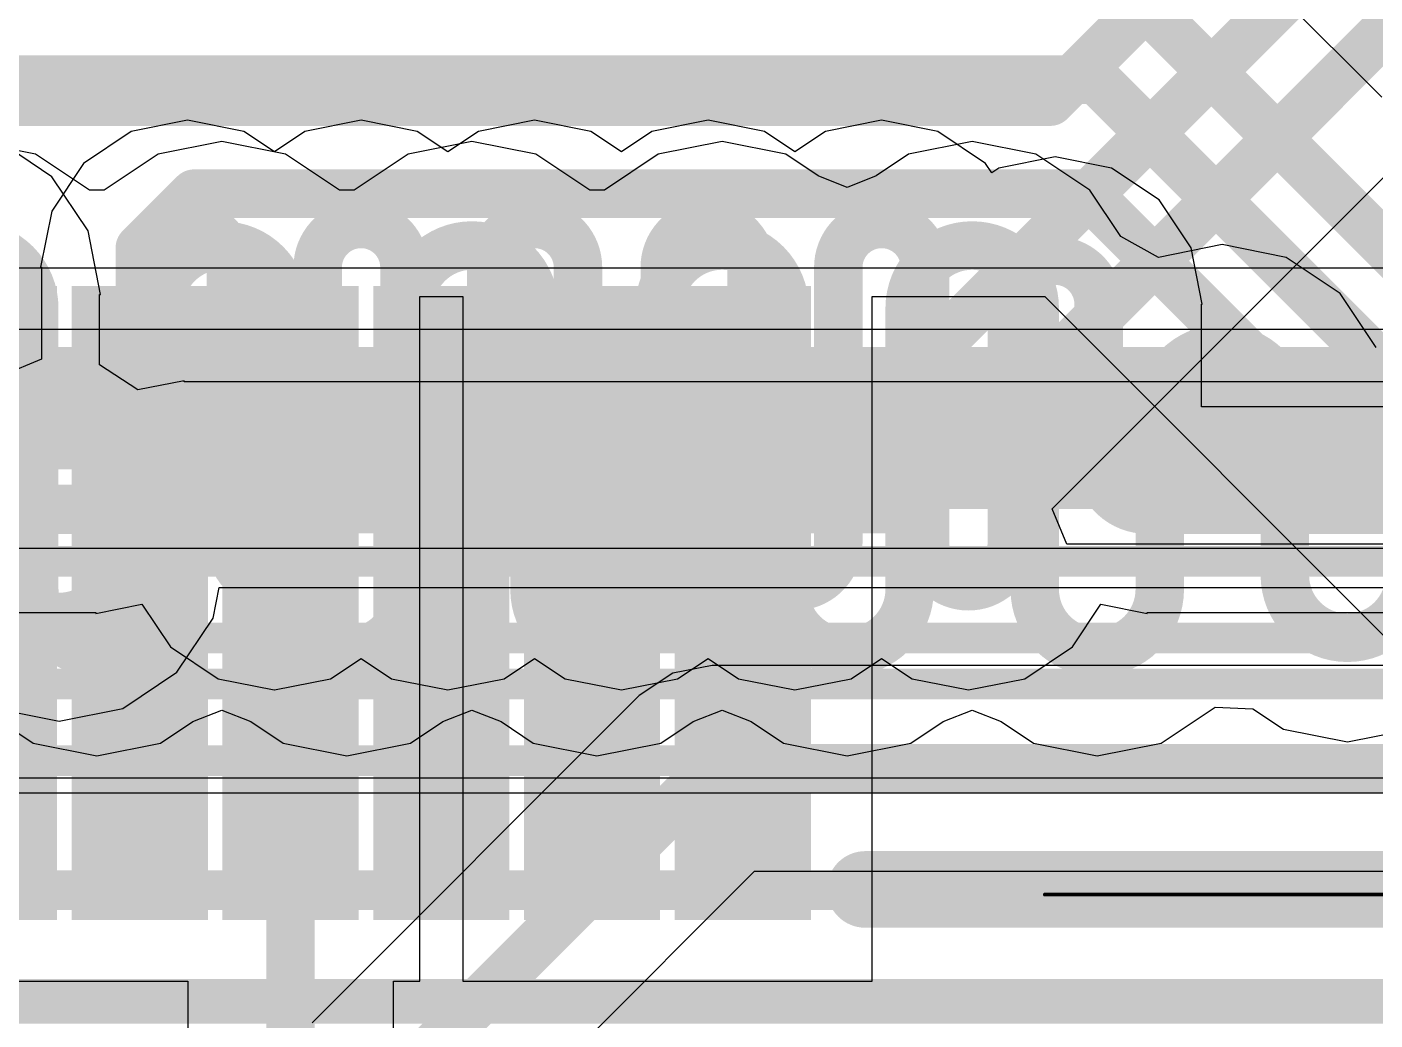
# Model space of a CAD drawing. Header units: inches. Extents: x 0 to 208, y 0 to 213.
# Drawn here: x 4.3961 to 4.5721, y 2.7871 to 2.9167 of the extents above; entities that cross this region are included whole.
import ezdxf

# ---------------------------------------------------------------- set-up
doc = ezdxf.new("R2010")
doc.units = ezdxf.units.IN
doc.header["$MEASUREMENT"] = 0
for name, color, linetype in [('Bottom Layer', 5, 'Continuous'), ('L2_GND1', 16, 'Continuous'), ('L3_SIG1', 76, 'Continuous'), ('L5_GND2', 156, 'Continuous'), ('L6_SIG2', 130, 'Continuous'), ('L7_GND3', 216, 'Continuous'), ('Top Layer', 1, 'Continuous'), ('Top Overlay', 2, 'Continuous'), ('Top Paste', 8, 'Continuous'), ('Top Solder', 216, 'Continuous')]:
    doc.layers.add(name, color=color, linetype=linetype)

# ---------------------------------------------------------------- blocks, each defined once
blk = doc.blocks.new('AS0B826_S78B_7H_8')
at = {"layer": 'Top Layer'}
for points in [[(1.46948, 0.75319), (1.48326, 0.75319), (1.48326, 0.67445), (1.46948, 0.67445)], [(1.48917, 0.75319), (1.50295, 0.75319), (1.50295, 0.67445), (1.48917, 0.67445)], [(1.50886, 0.75319), (1.52264, 0.75319), (1.52264, 0.67445), (1.50886, 0.67445)], [(1.52854, 0.75319), (1.54232, 0.75319), (1.54232, 0.67445), (1.52854, 0.67445)], [(1.54823, 0.75319), (1.56201, 0.75319), (1.56201, 0.67445), (1.54823, 0.67445)], [(1.56791, 0.75319), (1.58169, 0.75319), (1.58169, 0.67445), (1.56791, 0.67445)]]:
    blk.add_hatch(color=1, dxfattribs=at).paths.add_polyline_path(points)
at = {"layer": 'Top Paste'}
for points in [[(1.46948, 0.75319), (1.48326, 0.75319), (1.48326, 0.67445), (1.46948, 0.67445)], [(1.48917, 0.75319), (1.50295, 0.75319), (1.50295, 0.67445), (1.48917, 0.67445)], [(1.50886, 0.75319), (1.52264, 0.75319), (1.52264, 0.67445), (1.50886, 0.67445)], [(1.52854, 0.75319), (1.54232, 0.75319), (1.54232, 0.67445), (1.52854, 0.67445)], [(1.54823, 0.75319), (1.56201, 0.75319), (1.56201, 0.67445), (1.54823, 0.67445)], [(1.56791, 0.75319), (1.58169, 0.75319), (1.58169, 0.67445), (1.56791, 0.67445)]]:
    blk.add_hatch(color=8, dxfattribs=at).paths.add_polyline_path(points)
at = {"layer": 'Top Solder'}
for points in [[(1.46748, 0.75519), (1.48526, 0.75519), (1.48526, 0.67245), (1.46748, 0.67245)], [(1.48717, 0.75519), (1.50495, 0.75519), (1.50495, 0.67245), (1.48717, 0.67245)], [(1.50686, 0.75519), (1.52464, 0.75519), (1.52464, 0.67245), (1.50686, 0.67245)], [(1.52654, 0.75519), (1.54432, 0.75519), (1.54432, 0.67245), (1.52654, 0.67245)], [(1.54623, 0.75519), (1.56401, 0.75519), (1.56401, 0.67245), (1.54623, 0.67245)], [(1.56591, 0.75519), (1.58369, 0.75519), (1.58369, 0.67245), (1.56591, 0.67245)]]:
    blk.add_hatch(color=216, dxfattribs=at).paths.add_polyline_path(points)
at = {"layer": 'Top Overlay'}
for points in [[(1.59079, 0.67642, 0.01, 0.01, 0), (1.66535, 0.67642, 0.01, 0.01, 0)], [(1.61424, 0.67575, 0.0005, 0.0005, 0), (1.66489, 0.67575, 0.0005, 0.0005, 0)]]:
    blk.add_lwpolyline(points, format="xyseb", dxfattribs=at)
for points in [[(1.58829, 0.67642, 0.005, 0.005, 1), (1.59329, 0.67642, 0.005, 0.005, 1)], [(1.61412, 0.67575, 0.00025, 0.00025, 1), (1.61437, 0.67575, 0.00025, 0.00025, 1)]]:
    blk.add_lwpolyline(points, format="xyseb", close=True, dxfattribs=at)

msp = doc.modelspace()

# ---------------------------------------------------------------- linework, layer by layer
at = {"layer": 'Bottom Layer'}
for p, q in [((4.39718, 2.90015), (4.38885, 2.9018)), ((4.42151, 2.9018), (4.41319, 2.90015)), ((4.42984, 2.90015), (4.42151, 2.9018)), ((4.45417, 2.9018), (4.44585, 2.90015)), ((4.4625, 2.90015), (4.45417, 2.9018)), ((4.48683, 2.9018), (4.47851, 2.90015)), ((4.49516, 2.90015), (4.48683, 2.9018)), ((4.51949, 2.9018), (4.51117, 2.90015)), ((4.52782, 2.90015), (4.51949, 2.9018)), ((4.40423, 2.89543), (4.39718, 2.90015)), ((4.41319, 2.90015), (4.40614, 2.89543)), ((4.43689, 2.89543), (4.42984, 2.90015)), ((4.44585, 2.90015), (4.4388, 2.89543)), ((4.46955, 2.89543), (4.4625, 2.90015)), ((4.47851, 2.90015), (4.47146, 2.89543)), ((4.49937, 2.89733), (4.49516, 2.90015)), ((4.51117, 2.90015), (4.50696, 2.89733)), ((4.53487, 2.89543), (4.52782, 2.90015)), ((4.50316, 2.89581), (4.49937, 2.89733)), ((4.50696, 2.89733), (4.50316, 2.89581)), ((4.40614, 2.89543), (4.40423, 2.89543)), ((4.4388, 2.89543), (4.43689, 2.89543)), ((4.47146, 2.89543), (4.46955, 2.89543)), ((4.5389, 2.8894), (4.53487, 2.89543)), ((4.54383, 2.88668), (4.5389, 2.8894)), ((4.55215, 2.88834), (4.54383, 2.88668)), ((4.56048, 2.88668), (4.55215, 2.88834)), ((4.56753, 2.88197), (4.56048, 2.88668)), ((4.57225, 2.87491), (4.56753, 2.88197)), ((4.41772, 2.82608), (4.42151, 2.82759)), ((4.42151, 2.82759), (4.42531, 2.82608)), ((4.45038, 2.82608), (4.45417, 2.82759)), ((4.45417, 2.82759), (4.45797, 2.82608)), ((4.48304, 2.82608), (4.48683, 2.82759)), ((4.48683, 2.82759), (4.49063, 2.82608)), ((4.5157, 2.82608), (4.51949, 2.82759)), ((4.51949, 2.82759), (4.52329, 2.82608)), ((4.54415, 2.82326), (4.5512, 2.82797)), ((4.5512, 2.82797), (4.55616, 2.82777)), ((4.55616, 2.82777), (4.56016, 2.82509)), ((4.39265, 2.82608), (4.39686, 2.82326)), ((4.41351, 2.82326), (4.41772, 2.82608)), ((4.42531, 2.82608), (4.42952, 2.82326)), ((4.44617, 2.82326), (4.45038, 2.82608)), ((4.45797, 2.82608), (4.46218, 2.82326)), ((4.47883, 2.82326), (4.48304, 2.82608)), ((4.49063, 2.82608), (4.49484, 2.82326)), ((4.51149, 2.82326), (4.5157, 2.82608)), ((4.52329, 2.82608), (4.5275, 2.82326)), ((4.56016, 2.82509), (4.56848, 2.82344)), ((4.56848, 2.82344), (4.57681, 2.82509)), ((4.39686, 2.82326), (4.40518, 2.8216)), ((4.40518, 2.8216), (4.41351, 2.82326)), ((4.42952, 2.82326), (4.43784, 2.8216)), ((4.43784, 2.8216), (4.44617, 2.82326)), ((4.46218, 2.82326), (4.4705, 2.8216)), ((4.4705, 2.8216), (4.47883, 2.82326)), ((4.49484, 2.82326), (4.50316, 2.8216)), ((4.50316, 2.8216), (4.51149, 2.82326)), ((4.5275, 2.82326), (4.53582, 2.8216)), ((4.53582, 2.8216), (4.54415, 2.82326))]:
    msp.add_line(p, q, dxfattribs=at)
for points in [[(4.38069, 2.88006, 0.00633, 0.00633, -1), (4.39702, 2.88006, 0.00633, 0.00633, 0)], [(4.41335, 2.88006, 0.00633, 0.00633, -1), (4.42968, 2.88006, 0.00633, 0.00633, 0)], [(4.44601, 2.88006, 0.00633, 0.00633, -1), (4.46234, 2.88006, 0.00633, 0.00633, 0)], [(4.47867, 2.88006, 0.00633, 0.00633, -1), (4.495, 2.88006, 0.00633, 0.00633, 0)], [(4.51133, 2.88006, 0.00633, 0.00633, -1), (4.52766, 2.88006, 0.00633, 0.00633, 0)], [(4.39702, 2.84335, 0.00633, 0.00633, 0), (4.39702, 2.88006, 0.00633, 0.00633, 0)], [(4.41335, 2.84335, 0.00633, 0.00633, 0), (4.41335, 2.88006, 0.00633, 0.00633, 0)], [(4.42968, 2.84335, 0.00633, 0.00633, 0), (4.42968, 2.88006, 0.00633, 0.00633, 0)], [(4.44601, 2.84335, 0.00633, 0.00633, 0), (4.44601, 2.88006, 0.00633, 0.00633, 0)], [(4.46234, 2.84335, 0.00633, 0.00633, 0), (4.46234, 2.88006, 0.00633, 0.00633, 0)], [(4.47867, 2.84335, 0.00633, 0.00633, 0), (4.47867, 2.88006, 0.00633, 0.00633, 0)], [(4.495, 2.84335, 0.00633, 0.00633, 0), (4.495, 2.88006, 0.00633, 0.00633, 0)], [(4.51133, 2.84335, 0.00633, 0.00633, 0), (4.51133, 2.88006, 0.00633, 0.00633, 0)], [(4.52766, 2.84335, 0.00633, 0.00633, 0), (4.52766, 2.88006, 0.00633, 0.00633, 0)], [(4.54399, 2.86659, 0.00633, 0.00633, -1), (4.56032, 2.86659, 0.00633, 0.00633, 0)], [(4.54399, 2.84335, 0.00633, 0.00633, 0), (4.54399, 2.86659, 0.00633, 0.00633, 0)], [(4.56032, 2.84519, 0.00633, 0.00633, 0), (4.56032, 2.86659, 0.00633, 0.00633, 0)], [(4.57665, 2.84519, 0.00633, 0.00633, -1), (4.56032, 2.84519, 0.00633, 0.00633, 0)], [(4.41335, 2.84335, 0.00633, 0.00633, -1), (4.39702, 2.84335, 0.00633, 0.00633, 0)], [(4.44601, 2.84335, 0.00633, 0.00633, -1), (4.42968, 2.84335, 0.00633, 0.00633, 0)], [(4.47867, 2.84335, 0.00633, 0.00633, -1), (4.46234, 2.84335, 0.00633, 0.00633, 0)], [(4.51133, 2.84335, 0.00633, 0.00633, -1), (4.495, 2.84335, 0.00633, 0.00633, 0)], [(4.54399, 2.84335, 0.00633, 0.00633, -1), (4.52766, 2.84335, 0.00633, 0.00633, 0)]]:
    msp.add_lwpolyline(points, format="xyseb", dxfattribs=at)
for points in [[(4.39544, 2.88006, 0.00316, 0.00316, 1), (4.3986, 2.88006, 0.00316, 0.00316, 1)], [(4.39544, 2.88006, 0.00316, 0.00316, 1), (4.3986, 2.88006, 0.00316, 0.00316, 1)], [(4.41177, 2.88006, 0.00316, 0.00316, 1), (4.41493, 2.88006, 0.00316, 0.00316, 1)], [(4.41177, 2.88006, 0.00316, 0.00316, 1), (4.41493, 2.88006, 0.00316, 0.00316, 1)], [(4.4281, 2.88006, 0.00316, 0.00316, 1), (4.43126, 2.88006, 0.00316, 0.00316, 1)], [(4.4281, 2.88006, 0.00316, 0.00316, 1), (4.43126, 2.88006, 0.00316, 0.00316, 1)], [(4.44443, 2.88006, 0.00316, 0.00316, 1), (4.44759, 2.88006, 0.00316, 0.00316, 1)], [(4.44443, 2.88006, 0.00316, 0.00316, 1), (4.44759, 2.88006, 0.00316, 0.00316, 1)], [(4.46076, 2.88006, 0.00316, 0.00316, 1), (4.46392, 2.88006, 0.00316, 0.00316, 1)], [(4.46076, 2.88006, 0.00316, 0.00316, 1), (4.46392, 2.88006, 0.00316, 0.00316, 1)], [(4.47709, 2.88006, 0.00316, 0.00316, 1), (4.48025, 2.88006, 0.00316, 0.00316, 1)], [(4.47709, 2.88006, 0.00316, 0.00316, 1), (4.48025, 2.88006, 0.00316, 0.00316, 1)], [(4.49342, 2.88006, 0.00316, 0.00316, 1), (4.49658, 2.88006, 0.00316, 0.00316, 1)], [(4.49342, 2.88006, 0.00316, 0.00316, 1), (4.49658, 2.88006, 0.00316, 0.00316, 1)], [(4.50975, 2.88006, 0.00316, 0.00316, 1), (4.51291, 2.88006, 0.00316, 0.00316, 1)], [(4.50975, 2.88006, 0.00316, 0.00316, 1), (4.51291, 2.88006, 0.00316, 0.00316, 1)], [(4.52608, 2.88006, 0.00316, 0.00316, 1), (4.52924, 2.88006, 0.00316, 0.00316, 1)], [(4.52608, 2.88006, 0.00316, 0.00316, 1), (4.52924, 2.88006, 0.00316, 0.00316, 1)], [(4.54241, 2.86659, 0.00316, 0.00316, 1), (4.54557, 2.86659, 0.00316, 0.00316, 1)], [(4.54241, 2.86659, 0.00316, 0.00316, 1), (4.54557, 2.86659, 0.00316, 0.00316, 1)], [(4.55874, 2.86659, 0.00316, 0.00316, 1), (4.5619, 2.86659, 0.00316, 0.00316, 1)], [(4.55874, 2.86659, 0.00316, 0.00316, 1), (4.5619, 2.86659, 0.00316, 0.00316, 1)], [(4.55874, 2.84519, 0.00316, 0.00316, 1), (4.5619, 2.84519, 0.00316, 0.00316, 1)], [(4.55874, 2.84519, 0.00316, 0.00316, 1), (4.5619, 2.84519, 0.00316, 0.00316, 1)], [(4.39544, 2.84335, 0.00316, 0.00316, 1), (4.3986, 2.84335, 0.00316, 0.00316, 1)], [(4.39544, 2.84335, 0.00316, 0.00316, 1), (4.3986, 2.84335, 0.00316, 0.00316, 1)], [(4.41177, 2.84335, 0.00316, 0.00316, 1), (4.41493, 2.84335, 0.00316, 0.00316, 1)], [(4.41177, 2.84335, 0.00316, 0.00316, 1), (4.41493, 2.84335, 0.00316, 0.00316, 1)], [(4.4281, 2.84335, 0.00316, 0.00316, 1), (4.43126, 2.84335, 0.00316, 0.00316, 1)], [(4.4281, 2.84335, 0.00316, 0.00316, 1), (4.43126, 2.84335, 0.00316, 0.00316, 1)], [(4.44443, 2.84335, 0.00316, 0.00316, 1), (4.44759, 2.84335, 0.00316, 0.00316, 1)], [(4.44443, 2.84335, 0.00316, 0.00316, 1), (4.44759, 2.84335, 0.00316, 0.00316, 1)], [(4.46076, 2.84335, 0.00316, 0.00316, 1), (4.46392, 2.84335, 0.00316, 0.00316, 1)], [(4.46076, 2.84335, 0.00316, 0.00316, 1), (4.46392, 2.84335, 0.00316, 0.00316, 1)], [(4.47709, 2.84335, 0.00316, 0.00316, 1), (4.48025, 2.84335, 0.00316, 0.00316, 1)], [(4.47709, 2.84335, 0.00316, 0.00316, 1), (4.48025, 2.84335, 0.00316, 0.00316, 1)], [(4.49342, 2.84335, 0.00316, 0.00316, 1), (4.49658, 2.84335, 0.00316, 0.00316, 1)], [(4.49342, 2.84335, 0.00316, 0.00316, 1), (4.49658, 2.84335, 0.00316, 0.00316, 1)], [(4.50975, 2.84335, 0.00316, 0.00316, 1), (4.51291, 2.84335, 0.00316, 0.00316, 1)], [(4.50975, 2.84335, 0.00316, 0.00316, 1), (4.51291, 2.84335, 0.00316, 0.00316, 1)], [(4.52608, 2.84335, 0.00316, 0.00316, 1), (4.52924, 2.84335, 0.00316, 0.00316, 1)], [(4.52608, 2.84335, 0.00316, 0.00316, 1), (4.52924, 2.84335, 0.00316, 0.00316, 1)], [(4.54241, 2.84335, 0.00316, 0.00316, 1), (4.54557, 2.84335, 0.00316, 0.00316, 1)], [(4.54241, 2.84335, 0.00316, 0.00316, 1), (4.54557, 2.84335, 0.00316, 0.00316, 1)]]:
    msp.add_lwpolyline(points, format="xyseb", close=True, dxfattribs=at)
at = {"layer": 'L2_GND1'}
for p, q in [((4.52993, 2.85385), (4.73638, 3.0603)), ((4.53185, 2.84924), (4.52993, 2.85385)), ((5.0475, 2.84924), (4.53185, 2.84924))]:
    msp.add_line(p, q, dxfattribs=at)
for points in [[(4.52969, 2.907, 0.00633, 0.00633, 0), (4.90469, 3.282, 0.00633, 0.00633, 0)], [(4.50589, 2.866, 0.00633, 0.00633, 0), (4.90889, 3.269, 0.00633, 0.00633, 0)], [(4.51093, 2.85384, 0.00633, 0.00633, 0), (4.91477, 3.25767, 0.00633, 0.00633, 0)], [(4.38925, 2.907, 0.00633, 0.00633, 0), (4.40631, 2.907, 0.00633, 0.00633, 0)], [(4.40631, 2.907, 0.00633, 0.00633, 0), (4.52969, 2.907, 0.00633, 0.00633, 0)], [(4.29913, 2.866, 0.00633, 0.00633, 0), (4.50589, 2.866, 0.00633, 0.00633, 0)], [(4.13571, 2.85384, 0.00633, 0.00633, 0), (4.51093, 2.85384, 0.00633, 0.00633, 0)], [(3.8477, 2.837, 0.004, 0.004, 0), (5.05257, 2.837, 0.004, 0.004, 0)], [(3.8477, 2.821, 0.004, 0.004, 0), (5.03863, 2.821, 0.004, 0.004, 0)], [(4.33716, 2.80466, 0.004, 0.004, 0), (5.19803, 2.80466, 0.004, 0.004, 0)], [(4.33585, 2.78866, 0.004, 0.004, 0), (5.20466, 2.78866, 0.004, 0.004, 0)]]:
    msp.add_lwpolyline(points, format="xyseb", dxfattribs=at)
for points in [[(4.40473, 2.907, 0.00316, 0.00316, 1), (4.40789, 2.907, 0.00316, 0.00316, 1)], [(4.40473, 2.907, 0.00316, 0.00316, 1), (4.40789, 2.907, 0.00316, 0.00316, 1)], [(4.5281, 2.907, 0.00316, 0.00316, 1), (4.53127, 2.907, 0.00316, 0.00316, 1)], [(4.5281, 2.907, 0.00316, 0.00316, 1), (4.53127, 2.907, 0.00316, 0.00316, 1)], [(4.50431, 2.866, 0.00316, 0.00316, 1), (4.50747, 2.866, 0.00316, 0.00316, 1)], [(4.50431, 2.866, 0.00316, 0.00316, 1), (4.50747, 2.866, 0.00316, 0.00316, 1)], [(4.50935, 2.85384, 0.00316, 0.00316, 1), (4.51251, 2.85384, 0.00316, 0.00316, 1)], [(4.50935, 2.85384, 0.00316, 0.00316, 1), (4.51251, 2.85384, 0.00316, 0.00316, 1)]]:
    msp.add_lwpolyline(points, format="xyseb", close=True, dxfattribs=at)
at = {"layer": 'L3_SIG1'}
for p, q in [((4.39932, 2.89719), (4.39227, 2.90191)), ((4.40404, 2.89014), (4.39932, 2.89719)), ((4.40569, 2.88181), (4.40404, 2.89014)), ((4.40553, 2.87265), (4.40553, 2.88181)), ((4.40553, 2.88181), (4.40569, 2.88181)), ((4.41053, 2.86937), (4.40553, 2.87265)), ((4.4166, 2.87058), (4.41053, 2.86937)), ((4.4166, 2.87042), (4.4166, 2.87058)), ((5.34407, 2.87042), (4.4166, 2.87042)), ((4.42037, 2.83958), (4.42116, 2.84358)), ((4.42116, 2.84358), (5.34407, 2.84358)), ((4.41565, 2.83252), (4.42037, 2.83958)), ((4.4086, 2.82781), (4.41565, 2.83252)), ((4.48039, 2.8324), (4.47603, 2.82949)), ((4.48552, 2.83342), (4.48039, 2.8324)), ((5.34835, 2.83342), (4.48552, 2.83342)), ((4.47603, 2.82949), (4.43331, 2.78677)), ((4.39195, 2.82781), (4.40027, 2.82615)), ((4.40027, 2.82615), (4.4086, 2.82781)), ((4.40027, 2.82615), (4.40027, 2.82615)), ((4.40027, 2.82615), (4.40027, 2.82615)), ((4.40027, 2.82615), (4.40027, 2.82615)), ((4.45229, 2.76779), (4.49108, 2.80658)), ((4.49108, 2.80658), (5.386, 2.80658))]:
    msp.add_line(p, q, dxfattribs=at)
for points in [[(4.40844, 2.84884, 0.00633, 0.00633, -0.414214), (4.4166, 2.857, 0.00633, 0.00633, 0)], [(4.4166, 2.857, 0.00633, 0.00633, 0), (4.43432, 2.857, 0.00633, 0.00633, 0)], [(4.43432, 2.857, 0.00633, 0.00633, 0), (5.36149, 2.857, 0.00633, 0.00633, 0)], [(4.40844, 2.8479, 0.00633, 0.00633, 0), (4.40844, 2.84884, 0.00633, 0.00633, 0)], [(4.40027, 2.83974, 0.00633, 0.00633, -0.414214), (4.39211, 2.8479, 0.00633, 0.00633, 0)], [(4.40844, 2.8479, 0.00633, 0.00633, -0.414214), (4.40027, 2.83974, 0.00633, 0.00633, 0)], [(4.40027, 2.83974, 0.00633, 0.00633, 0), (4.40027, 2.83974, 0.00633, 0.00633, 0)], [(4.43048, 2.76496, 0.00633, 0.00633, 0), (4.48552, 2.82, 0.00633, 0.00633, 0)], [(4.48552, 2.82, 0.00633, 0.00633, 0), (5.386, 2.82, 0.00633, 0.00633, 0)]]:
    msp.add_lwpolyline(points, format="xyseb", dxfattribs=at)
for points in [[(4.41502, 2.857, 0.00316, 0.00316, 1), (4.41819, 2.857, 0.00316, 0.00316, 1)], [(4.41502, 2.857, 0.00316, 0.00316, 1), (4.41819, 2.857, 0.00316, 0.00316, 1)], [(4.43274, 2.857, 0.00316, 0.00316, 1), (4.43591, 2.857, 0.00316, 0.00316, 1)], [(4.43274, 2.857, 0.00316, 0.00316, 1), (4.43591, 2.857, 0.00316, 0.00316, 1)], [(4.40686, 2.84884, 0.00316, 0.00316, 1), (4.41002, 2.84884, 0.00316, 0.00316, 1)], [(4.40686, 2.84884, 0.00316, 0.00316, 1), (4.41002, 2.84884, 0.00316, 0.00316, 1)], [(4.40686, 2.8479, 0.00316, 0.00316, 1), (4.41002, 2.8479, 0.00316, 0.00316, 1)], [(4.40686, 2.8479, 0.00316, 0.00316, 1), (4.41002, 2.8479, 0.00316, 0.00316, 1)], [(4.39869, 2.83974, 0.00316, 0.00316, 1), (4.40186, 2.83974, 0.00316, 0.00316, 1)], [(4.39869, 2.83974, 0.00316, 0.00316, 1), (4.40186, 2.83974, 0.00316, 0.00316, 1)], [(4.39869, 2.83974, 0.00316, 0.00316, 1), (4.40186, 2.83974, 0.00316, 0.00316, 1)], [(4.39869, 2.83974, 0.00316, 0.00316, 1), (4.40186, 2.83974, 0.00316, 0.00316, 1)], [(4.48394, 2.82, 0.00316, 0.00316, 1), (4.4871, 2.82, 0.00316, 0.00316, 1)], [(4.48394, 2.82, 0.00316, 0.00316, 1), (4.4871, 2.82, 0.00316, 0.00316, 1)]]:
    msp.add_lwpolyline(points, format="xyseb", close=True, dxfattribs=at)
at = {"layer": 'L5_GND2'}
for p, q in [((4.76444, 2.87727), (4.21228, 2.87727)), ((3.8298, 2.84873), (5.10867, 2.84873)), ((5.14792, 2.81674), (3.83511, 2.81674))]:
    msp.add_line(p, q, dxfattribs=at)
for points in [[(3.8298, 2.863, 0.008, 0.008, 0), (5.10867, 2.863, 0.008, 0.008, 0)], [(3.84461, 2.804, 0.005, 0.005, 0), (5.1532, 2.804, 0.005, 0.005, 0)], [(3.84461, 2.79, 0.005, 0.005, 0), (5.159, 2.79, 0.005, 0.005, 0)]]:
    msp.add_lwpolyline(points, format="xyseb", dxfattribs=at)
at = {"layer": 'L6_SIG2'}
for p, q in [((4.41703, 2.90458), (4.40969, 2.90311)), ((4.41704, 2.90458), (4.41703, 2.90458)), ((4.41703, 2.90458), (4.41703, 2.90458)), ((4.42438, 2.90311), (4.41704, 2.90458)), ((4.41704, 2.90458), (4.41704, 2.90458)), ((4.43969, 2.90458), (4.43235, 2.90311)), ((4.4397, 2.90458), (4.43969, 2.90458)), ((4.43969, 2.90458), (4.43969, 2.90458)), ((4.44704, 2.90311), (4.4397, 2.90458)), ((4.4397, 2.90458), (4.4397, 2.90458)), ((4.46235, 2.90458), (4.45501, 2.90311)), ((4.4697, 2.90311), (4.46235, 2.90458)), ((4.46235, 2.90458), (4.46235, 2.90458)), ((4.46235, 2.90458), (4.46235, 2.90458)), ((4.46235, 2.90458), (4.46235, 2.90458)), ((4.48501, 2.90458), (4.47767, 2.90311)), ((4.49236, 2.90311), (4.48501, 2.90458)), ((4.48501, 2.90458), (4.48501, 2.90458)), ((4.48501, 2.90458), (4.48501, 2.90458)), ((4.48501, 2.90458), (4.48501, 2.90458)), ((4.50767, 2.90458), (4.50033, 2.90311)), ((4.51502, 2.90311), (4.50767, 2.90458)), ((4.50767, 2.90458), (4.50767, 2.90458)), ((4.50767, 2.90458), (4.50767, 2.90458)), ((4.50767, 2.90458), (4.50767, 2.90458)), ((4.40969, 2.90311), (4.40346, 2.89895)), ((4.42837, 2.90045), (4.42438, 2.90311)), ((4.43235, 2.90311), (4.42837, 2.90045)), ((4.45102, 2.90045), (4.44704, 2.90311)), ((4.45501, 2.90311), (4.45102, 2.90045)), ((4.47368, 2.90045), (4.4697, 2.90311)), ((4.47767, 2.90311), (4.47368, 2.90045)), ((4.49634, 2.90045), (4.49236, 2.90311)), ((4.50033, 2.90311), (4.49634, 2.90045)), ((4.52125, 2.89895), (4.51502, 2.90311)), ((4.53033, 2.89979), (4.52299, 2.89833)), ((4.53768, 2.89833), (4.53033, 2.89979)), ((4.53033, 2.89979), (4.53033, 2.89979)), ((4.53033, 2.89979), (4.53033, 2.89979)), ((4.53033, 2.89979), (4.53033, 2.89979)), ((4.40346, 2.89895), (4.3993, 2.89272)), ((4.52207, 2.89772), (4.52125, 2.89895)), ((4.52299, 2.89833), (4.52207, 2.89772)), ((4.54391, 2.89417), (4.53768, 2.89833)), ((4.54807, 2.88794), (4.54391, 2.89417)), ((4.3993, 2.89272), (4.39784, 2.88538)), ((4.54953, 2.88059), (4.54807, 2.88794)), ((4.39784, 2.88538), (4.39795, 2.88538)), ((4.39795, 2.88538), (4.39795, 2.87338)), ((4.54942, 2.86717), (4.54942, 2.88059)), ((4.54942, 2.88059), (4.54953, 2.88059)), ((4.39795, 2.87338), (4.39295, 2.87131)), ((5.07744, 2.86717), (4.54942, 2.86717)), ((4.40504, 2.8402), (4.41107, 2.8414)), ((4.41107, 2.8414), (4.41479, 2.83584)), ((4.53258, 2.83584), (4.5363, 2.8414)), ((4.5363, 2.8414), (4.54233, 2.8402)), ((4.39153, 2.84033), (4.40504, 2.84033)), ((4.40504, 2.84033), (4.40504, 2.8402)), ((4.54233, 2.8402), (4.54233, 2.84033)), ((4.54233, 2.84033), (5.083, 2.84033)), ((4.41479, 2.83584), (4.42102, 2.83168)), ((4.43571, 2.83168), (4.4397, 2.83434)), ((4.4397, 2.83434), (4.44368, 2.83168)), ((4.45837, 2.83168), (4.46235, 2.83434)), ((4.46235, 2.83434), (4.46634, 2.83168)), ((4.48103, 2.83168), (4.48501, 2.83434)), ((4.48501, 2.83434), (4.489, 2.83168)), ((4.50369, 2.83168), (4.50767, 2.83434)), ((4.50767, 2.83434), (4.51166, 2.83168)), ((4.52635, 2.83168), (4.53258, 2.83584)), ((4.42102, 2.83168), (4.42836, 2.83022)), ((4.42837, 2.83022), (4.43571, 2.83168)), ((4.44368, 2.83168), (4.45102, 2.83022)), ((4.45103, 2.83022), (4.45837, 2.83168)), ((4.46634, 2.83168), (4.47368, 2.83022)), ((4.47368, 2.83022), (4.48103, 2.83168)), ((4.489, 2.83168), (4.49634, 2.83022)), ((4.49634, 2.83022), (4.50369, 2.83168)), ((4.51166, 2.83168), (4.519, 2.83022)), ((4.519, 2.83022), (4.52635, 2.83168)), ((4.42836, 2.83022), (4.42836, 2.83022)), ((4.42836, 2.83022), (4.42837, 2.83022)), ((4.42837, 2.83022), (4.42837, 2.83022)), ((4.45102, 2.83022), (4.45102, 2.83022)), ((4.45102, 2.83022), (4.45103, 2.83022)), ((4.45103, 2.83022), (4.45103, 2.83022)), ((4.47368, 2.83022), (4.47368, 2.83022)), ((4.47368, 2.83022), (4.47368, 2.83022)), ((4.47368, 2.83022), (4.47368, 2.83022)), ((4.49634, 2.83022), (4.49634, 2.83022)), ((4.49634, 2.83022), (4.49634, 2.83022)), ((4.49634, 2.83022), (4.49634, 2.83022)), ((4.519, 2.83022), (4.519, 2.83022)), ((4.519, 2.83022), (4.519, 2.83022)), ((4.519, 2.83022), (4.519, 2.83022))]:
    msp.add_line(p, q, dxfattribs=at)
for points in [[(4.41137, 2.88538, 0.00633, 0.00633, -0.414214), (4.41704, 2.89104, 0.00633, 0.00633, 0)], [(4.41704, 2.89104, 0.00633, 0.00633, 0), (4.41704, 2.89104, 0.00633, 0.00633, 0)], [(4.41704, 2.89104, 0.00633, 0.00633, -0.414214), (4.4227, 2.88538, 0.00633, 0.00633, 0)], [(4.43403, 2.88538, 0.00633, 0.00633, -0.414214), (4.43969, 2.89104, 0.00633, 0.00633, 0)], [(4.43969, 2.89104, 0.00633, 0.00633, 0), (4.4397, 2.89104, 0.00633, 0.00633, 0)], [(4.4397, 2.89104, 0.00633, 0.00633, -0.414214), (4.44536, 2.88538, 0.00633, 0.00633, 0)], [(4.45669, 2.88538, 0.00633, 0.00633, -0.414214), (4.46235, 2.89104, 0.00633, 0.00633, 0)], [(4.46235, 2.89104, 0.00633, 0.00633, 0), (4.46235, 2.89104, 0.00633, 0.00633, 0)], [(4.46235, 2.89104, 0.00633, 0.00633, -0.414214), (4.46802, 2.88538, 0.00633, 0.00633, 0)], [(4.47935, 2.88538, 0.00633, 0.00633, -0.414214), (4.48501, 2.89104, 0.00633, 0.00633, 0)], [(4.48501, 2.89104, 0.00633, 0.00633, 0), (4.48501, 2.89104, 0.00633, 0.00633, 0)], [(4.48501, 2.89104, 0.00633, 0.00633, -0.414214), (4.49068, 2.88538, 0.00633, 0.00633, 0)], [(4.50201, 2.88538, 0.00633, 0.00633, -0.414214), (4.50767, 2.89104, 0.00633, 0.00633, 0)], [(4.50767, 2.89104, 0.00633, 0.00633, 0), (4.50767, 2.89104, 0.00633, 0.00633, 0)], [(4.50767, 2.89104, 0.00633, 0.00633, -0.414214), (4.51334, 2.88538, 0.00633, 0.00633, 0)], [(4.52467, 2.88059, 0.00633, 0.00633, -0.414214), (4.53033, 2.88625, 0.00633, 0.00633, 0)], [(4.53033, 2.88625, 0.00633, 0.00633, 0), (4.53033, 2.88625, 0.00633, 0.00633, 0)], [(4.53033, 2.88625, 0.00633, 0.00633, -0.414214), (4.536, 2.88059, 0.00633, 0.00633, 0)], [(4.41137, 2.86008, 0.00633, 0.00633, 0), (4.41137, 2.88538, 0.00633, 0.00633, 0)], [(4.4227, 2.84941, 0.00633, 0.00633, 0), (4.4227, 2.88538, 0.00633, 0.00633, 0)], [(4.43403, 2.84941, 0.00633, 0.00633, 0), (4.43403, 2.88538, 0.00633, 0.00633, 0)], [(4.44536, 2.84941, 0.00633, 0.00633, 0), (4.44536, 2.88538, 0.00633, 0.00633, 0)], [(4.45669, 2.84941, 0.00633, 0.00633, 0), (4.45669, 2.88538, 0.00633, 0.00633, 0)], [(4.46802, 2.84941, 0.00633, 0.00633, 0), (4.46802, 2.88538, 0.00633, 0.00633, 0)], [(4.47935, 2.84941, 0.00633, 0.00633, 0), (4.47935, 2.88538, 0.00633, 0.00633, 0)], [(4.49068, 2.84941, 0.00633, 0.00633, 0), (4.49068, 2.88538, 0.00633, 0.00633, 0)], [(4.50201, 2.84941, 0.00633, 0.00633, 0), (4.50201, 2.88538, 0.00633, 0.00633, 0)], [(4.51334, 2.84941, 0.00633, 0.00633, 0), (4.51334, 2.88538, 0.00633, 0.00633, 0)], [(4.52467, 2.84941, 0.00633, 0.00633, 0), (4.52467, 2.88059, 0.00633, 0.00633, 0)], [(4.536, 2.86008, 0.00633, 0.00633, 0), (4.536, 2.88059, 0.00633, 0.00633, 0)], [(4.41137, 2.86008, 0.00633, 0.00633, -0.414214), (4.40504, 2.85375, 0.00633, 0.00633, 0)], [(4.54233, 2.85375, 0.00633, 0.00633, -0.414214), (4.536, 2.86008, 0.00633, 0.00633, 0)], [(4.39153, 2.85375, 0.00633, 0.00633, 0), (4.40187, 2.85375, 0.00633, 0.00633, 0)], [(4.40187, 2.85375, 0.00633, 0.00633, 0), (4.40504, 2.85375, 0.00633, 0.00633, 0)], [(4.54233, 2.85375, 0.00633, 0.00633, 0), (4.60096, 2.85375, 0.00633, 0.00633, 0)], [(4.42837, 2.84375, 0.00633, 0.00633, -0.414214), (4.4227, 2.84941, 0.00633, 0.00633, 0)], [(4.43403, 2.84941, 0.00633, 0.00633, -0.414214), (4.42837, 2.84375, 0.00633, 0.00633, 0)], [(4.45102, 2.84375, 0.00633, 0.00633, -0.414214), (4.44536, 2.84941, 0.00633, 0.00633, 0)], [(4.45669, 2.84941, 0.00633, 0.00633, -0.414214), (4.45102, 2.84375, 0.00633, 0.00633, 0)], [(4.47368, 2.84375, 0.00633, 0.00633, -0.414214), (4.46802, 2.84941, 0.00633, 0.00633, 0)], [(4.47935, 2.84941, 0.00633, 0.00633, -0.414214), (4.47368, 2.84375, 0.00633, 0.00633, 0)], [(4.49634, 2.84375, 0.00633, 0.00633, -0.414214), (4.49068, 2.84941, 0.00633, 0.00633, 0)], [(4.50201, 2.84941, 0.00633, 0.00633, -0.414214), (4.49634, 2.84375, 0.00633, 0.00633, 0)], [(4.519, 2.84375, 0.00633, 0.00633, -0.414214), (4.51334, 2.84941, 0.00633, 0.00633, 0)], [(4.52467, 2.84941, 0.00633, 0.00633, -0.414214), (4.519, 2.84375, 0.00633, 0.00633, 0)], [(4.42837, 2.84375, 0.00633, 0.00633, 0), (4.42837, 2.84375, 0.00633, 0.00633, 0)], [(4.45102, 2.84375, 0.00633, 0.00633, 0), (4.45102, 2.84375, 0.00633, 0.00633, 0)], [(4.47368, 2.84375, 0.00633, 0.00633, 0), (4.47368, 2.84375, 0.00633, 0.00633, 0)], [(4.49634, 2.84375, 0.00633, 0.00633, 0), (4.49634, 2.84375, 0.00633, 0.00633, 0)], [(4.519, 2.84375, 0.00633, 0.00633, 0), (4.519, 2.84375, 0.00633, 0.00633, 0)]]:
    msp.add_lwpolyline(points, format="xyseb", dxfattribs=at)
for points in [[(4.41545, 2.89104, 0.00316, 0.00316, 1), (4.41862, 2.89104, 0.00316, 0.00316, 1)], [(4.41545, 2.89104, 0.00316, 0.00316, 1), (4.41862, 2.89104, 0.00316, 0.00316, 1)], [(4.41545, 2.89104, 0.00316, 0.00316, 1), (4.41862, 2.89104, 0.00316, 0.00316, 1)], [(4.41545, 2.89104, 0.00316, 0.00316, 1), (4.41862, 2.89104, 0.00316, 0.00316, 1)], [(4.43811, 2.89104, 0.00316, 0.00316, 1), (4.44128, 2.89104, 0.00316, 0.00316, 1)], [(4.43811, 2.89104, 0.00316, 0.00316, 1), (4.44128, 2.89104, 0.00316, 0.00316, 1)], [(4.43811, 2.89104, 0.00316, 0.00316, 1), (4.44128, 2.89104, 0.00316, 0.00316, 1)], [(4.43811, 2.89104, 0.00316, 0.00316, 1), (4.44128, 2.89104, 0.00316, 0.00316, 1)], [(4.46077, 2.89104, 0.00316, 0.00316, 1), (4.46394, 2.89104, 0.00316, 0.00316, 1)], [(4.46077, 2.89104, 0.00316, 0.00316, 1), (4.46394, 2.89104, 0.00316, 0.00316, 1)], [(4.46077, 2.89104, 0.00316, 0.00316, 1), (4.46394, 2.89104, 0.00316, 0.00316, 1)], [(4.46077, 2.89104, 0.00316, 0.00316, 1), (4.46394, 2.89104, 0.00316, 0.00316, 1)], [(4.48343, 2.89104, 0.00316, 0.00316, 1), (4.4866, 2.89104, 0.00316, 0.00316, 1)], [(4.48343, 2.89104, 0.00316, 0.00316, 1), (4.4866, 2.89104, 0.00316, 0.00316, 1)], [(4.48343, 2.89104, 0.00316, 0.00316, 1), (4.4866, 2.89104, 0.00316, 0.00316, 1)], [(4.48343, 2.89104, 0.00316, 0.00316, 1), (4.4866, 2.89104, 0.00316, 0.00316, 1)], [(4.50609, 2.89104, 0.00316, 0.00316, 1), (4.50926, 2.89104, 0.00316, 0.00316, 1)], [(4.50609, 2.89104, 0.00316, 0.00316, 1), (4.50926, 2.89104, 0.00316, 0.00316, 1)], [(4.50609, 2.89104, 0.00316, 0.00316, 1), (4.50926, 2.89104, 0.00316, 0.00316, 1)], [(4.50609, 2.89104, 0.00316, 0.00316, 1), (4.50926, 2.89104, 0.00316, 0.00316, 1)], [(4.52875, 2.88625, 0.00316, 0.00316, 1), (4.53192, 2.88625, 0.00316, 0.00316, 1)], [(4.52875, 2.88625, 0.00316, 0.00316, 1), (4.53192, 2.88625, 0.00316, 0.00316, 1)], [(4.52875, 2.88625, 0.00316, 0.00316, 1), (4.53192, 2.88625, 0.00316, 0.00316, 1)], [(4.52875, 2.88625, 0.00316, 0.00316, 1), (4.53192, 2.88625, 0.00316, 0.00316, 1)], [(4.40979, 2.88538, 0.00316, 0.00316, 1), (4.41295, 2.88538, 0.00316, 0.00316, 1)], [(4.40979, 2.88538, 0.00316, 0.00316, 1), (4.41295, 2.88538, 0.00316, 0.00316, 1)], [(4.42112, 2.88538, 0.00316, 0.00316, 1), (4.42428, 2.88538, 0.00316, 0.00316, 1)], [(4.42112, 2.88538, 0.00316, 0.00316, 1), (4.42428, 2.88538, 0.00316, 0.00316, 1)], [(4.43245, 2.88538, 0.00316, 0.00316, 1), (4.43561, 2.88538, 0.00316, 0.00316, 1)], [(4.43245, 2.88538, 0.00316, 0.00316, 1), (4.43561, 2.88538, 0.00316, 0.00316, 1)], [(4.44378, 2.88538, 0.00316, 0.00316, 1), (4.44694, 2.88538, 0.00316, 0.00316, 1)], [(4.44378, 2.88538, 0.00316, 0.00316, 1), (4.44694, 2.88538, 0.00316, 0.00316, 1)], [(4.45511, 2.88538, 0.00316, 0.00316, 1), (4.45827, 2.88538, 0.00316, 0.00316, 1)], [(4.45511, 2.88538, 0.00316, 0.00316, 1), (4.45827, 2.88538, 0.00316, 0.00316, 1)], [(4.46644, 2.88538, 0.00316, 0.00316, 1), (4.4696, 2.88538, 0.00316, 0.00316, 1)], [(4.46644, 2.88538, 0.00316, 0.00316, 1), (4.4696, 2.88538, 0.00316, 0.00316, 1)], [(4.47777, 2.88538, 0.00316, 0.00316, 1), (4.48093, 2.88538, 0.00316, 0.00316, 1)], [(4.47777, 2.88538, 0.00316, 0.00316, 1), (4.48093, 2.88538, 0.00316, 0.00316, 1)], [(4.4891, 2.88538, 0.00316, 0.00316, 1), (4.49226, 2.88538, 0.00316, 0.00316, 1)], [(4.4891, 2.88538, 0.00316, 0.00316, 1), (4.49226, 2.88538, 0.00316, 0.00316, 1)], [(4.50043, 2.88538, 0.00316, 0.00316, 1), (4.50359, 2.88538, 0.00316, 0.00316, 1)], [(4.50043, 2.88538, 0.00316, 0.00316, 1), (4.50359, 2.88538, 0.00316, 0.00316, 1)], [(4.51176, 2.88538, 0.00316, 0.00316, 1), (4.51492, 2.88538, 0.00316, 0.00316, 1)], [(4.51176, 2.88538, 0.00316, 0.00316, 1), (4.51492, 2.88538, 0.00316, 0.00316, 1)], [(4.52309, 2.88059, 0.00316, 0.00316, 1), (4.52625, 2.88059, 0.00316, 0.00316, 1)], [(4.52309, 2.88059, 0.00316, 0.00316, 1), (4.52625, 2.88059, 0.00316, 0.00316, 1)], [(4.53442, 2.88059, 0.00316, 0.00316, 1), (4.53758, 2.88059, 0.00316, 0.00316, 1)], [(4.53442, 2.88059, 0.00316, 0.00316, 1), (4.53758, 2.88059, 0.00316, 0.00316, 1)], [(4.40979, 2.86008, 0.00316, 0.00316, 1), (4.41295, 2.86008, 0.00316, 0.00316, 1)], [(4.40979, 2.86008, 0.00316, 0.00316, 1), (4.41295, 2.86008, 0.00316, 0.00316, 1)], [(4.53442, 2.86008, 0.00316, 0.00316, 1), (4.53758, 2.86008, 0.00316, 0.00316, 1)], [(4.53442, 2.86008, 0.00316, 0.00316, 1), (4.53758, 2.86008, 0.00316, 0.00316, 1)], [(4.40029, 2.85375, 0.00316, 0.00316, 1), (4.40346, 2.85375, 0.00316, 0.00316, 1)], [(4.40029, 2.85375, 0.00316, 0.00316, 1), (4.40346, 2.85375, 0.00316, 0.00316, 1)], [(4.40346, 2.85375, 0.00316, 0.00316, 1), (4.40662, 2.85375, 0.00316, 0.00316, 1)], [(4.40346, 2.85375, 0.00316, 0.00316, 1), (4.40662, 2.85375, 0.00316, 0.00316, 1)], [(4.54075, 2.85375, 0.00316, 0.00316, 1), (4.54391, 2.85375, 0.00316, 0.00316, 1)], [(4.54075, 2.85375, 0.00316, 0.00316, 1), (4.54391, 2.85375, 0.00316, 0.00316, 1)], [(4.42112, 2.84941, 0.00316, 0.00316, 1), (4.42428, 2.84941, 0.00316, 0.00316, 1)], [(4.42112, 2.84941, 0.00316, 0.00316, 1), (4.42428, 2.84941, 0.00316, 0.00316, 1)], [(4.43245, 2.84941, 0.00316, 0.00316, 1), (4.43561, 2.84941, 0.00316, 0.00316, 1)], [(4.43245, 2.84941, 0.00316, 0.00316, 1), (4.43561, 2.84941, 0.00316, 0.00316, 1)], [(4.44378, 2.84941, 0.00316, 0.00316, 1), (4.44694, 2.84941, 0.00316, 0.00316, 1)], [(4.44378, 2.84941, 0.00316, 0.00316, 1), (4.44694, 2.84941, 0.00316, 0.00316, 1)], [(4.45511, 2.84941, 0.00316, 0.00316, 1), (4.45827, 2.84941, 0.00316, 0.00316, 1)], [(4.45511, 2.84941, 0.00316, 0.00316, 1), (4.45827, 2.84941, 0.00316, 0.00316, 1)], [(4.46644, 2.84941, 0.00316, 0.00316, 1), (4.4696, 2.84941, 0.00316, 0.00316, 1)], [(4.46644, 2.84941, 0.00316, 0.00316, 1), (4.4696, 2.84941, 0.00316, 0.00316, 1)], [(4.47777, 2.84941, 0.00316, 0.00316, 1), (4.48093, 2.84941, 0.00316, 0.00316, 1)], [(4.47777, 2.84941, 0.00316, 0.00316, 1), (4.48093, 2.84941, 0.00316, 0.00316, 1)], [(4.4891, 2.84941, 0.00316, 0.00316, 1), (4.49226, 2.84941, 0.00316, 0.00316, 1)], [(4.4891, 2.84941, 0.00316, 0.00316, 1), (4.49226, 2.84941, 0.00316, 0.00316, 1)], [(4.50043, 2.84941, 0.00316, 0.00316, 1), (4.50359, 2.84941, 0.00316, 0.00316, 1)], [(4.50043, 2.84941, 0.00316, 0.00316, 1), (4.50359, 2.84941, 0.00316, 0.00316, 1)], [(4.51176, 2.84941, 0.00316, 0.00316, 1), (4.51492, 2.84941, 0.00316, 0.00316, 1)], [(4.51176, 2.84941, 0.00316, 0.00316, 1), (4.51492, 2.84941, 0.00316, 0.00316, 1)], [(4.52309, 2.84941, 0.00316, 0.00316, 1), (4.52625, 2.84941, 0.00316, 0.00316, 1)], [(4.52309, 2.84941, 0.00316, 0.00316, 1), (4.52625, 2.84941, 0.00316, 0.00316, 1)], [(4.42678, 2.84375, 0.00316, 0.00316, 1), (4.42995, 2.84375, 0.00316, 0.00316, 1)], [(4.42678, 2.84375, 0.00316, 0.00316, 1), (4.42995, 2.84375, 0.00316, 0.00316, 1)], [(4.42678, 2.84375, 0.00316, 0.00316, 1), (4.42995, 2.84375, 0.00316, 0.00316, 1)], [(4.42678, 2.84375, 0.00316, 0.00316, 1), (4.42995, 2.84375, 0.00316, 0.00316, 1)], [(4.44944, 2.84375, 0.00316, 0.00316, 1), (4.45261, 2.84375, 0.00316, 0.00316, 1)], [(4.44944, 2.84375, 0.00316, 0.00316, 1), (4.45261, 2.84375, 0.00316, 0.00316, 1)], [(4.44944, 2.84375, 0.00316, 0.00316, 1), (4.45261, 2.84375, 0.00316, 0.00316, 1)], [(4.44944, 2.84375, 0.00316, 0.00316, 1), (4.45261, 2.84375, 0.00316, 0.00316, 1)], [(4.4721, 2.84375, 0.00316, 0.00316, 1), (4.47527, 2.84375, 0.00316, 0.00316, 1)], [(4.4721, 2.84375, 0.00316, 0.00316, 1), (4.47527, 2.84375, 0.00316, 0.00316, 1)], [(4.4721, 2.84375, 0.00316, 0.00316, 1), (4.47527, 2.84375, 0.00316, 0.00316, 1)], [(4.4721, 2.84375, 0.00316, 0.00316, 1), (4.47527, 2.84375, 0.00316, 0.00316, 1)], [(4.49476, 2.84375, 0.00316, 0.00316, 1), (4.49793, 2.84375, 0.00316, 0.00316, 1)], [(4.49476, 2.84375, 0.00316, 0.00316, 1), (4.49793, 2.84375, 0.00316, 0.00316, 1)], [(4.49476, 2.84375, 0.00316, 0.00316, 1), (4.49793, 2.84375, 0.00316, 0.00316, 1)], [(4.49476, 2.84375, 0.00316, 0.00316, 1), (4.49793, 2.84375, 0.00316, 0.00316, 1)], [(4.51742, 2.84375, 0.00316, 0.00316, 1), (4.52059, 2.84375, 0.00316, 0.00316, 1)], [(4.51742, 2.84375, 0.00316, 0.00316, 1), (4.52059, 2.84375, 0.00316, 0.00316, 1)], [(4.51742, 2.84375, 0.00316, 0.00316, 1), (4.52059, 2.84375, 0.00316, 0.00316, 1)], [(4.51742, 2.84375, 0.00316, 0.00316, 1), (4.52059, 2.84375, 0.00316, 0.00316, 1)]]:
    msp.add_lwpolyline(points, format="xyseb", close=True, dxfattribs=at)
at = {"layer": 'L7_GND3'}
for p, q in [((4.61797, 2.88527), (4.21715, 2.88527)), ((3.89337, 2.81876), (4.66057, 2.81876))]:
    msp.add_line(p, q, dxfattribs=at)
for points in [[(4.127, 2.871, 0.008, 0.008, 0), (4.62388, 2.871, 0.008, 0.008, 0)], [(3.99353, 2.847, 0.004, 0.004, 0), (4.6216, 2.847, 0.004, 0.004, 0)], [(3.89337, 2.831, 0.004, 0.004, 0), (4.6216, 2.831, 0.004, 0.004, 0)]]:
    msp.add_lwpolyline(points, format="xyseb", dxfattribs=at)
at = {"layer": 'Top Layer'}
for p, q in [((4.57297, 2.9076), (4.54987, 2.93069)), ((4.44738, 2.7922), (4.44738, 2.88158)), ((4.44738, 2.88158), (4.45297, 2.88158)), ((4.45297, 2.88158), (4.45297, 2.7922)), ((4.50643, 2.7922), (4.50643, 2.88158)), ((4.50643, 2.88158), (4.52898, 2.88158)), ((4.52898, 2.88158), (4.57505, 2.83551)), ((4.39391, 2.7922), (4.41706, 2.7922)), ((4.41706, 2.7922), (4.41706, 2.78239)), ((4.44391, 2.78238), (4.44391, 2.7922)), ((4.44391, 2.7922), (4.44738, 2.7922)), ((4.45297, 2.7922), (4.50643, 2.7922))]:
    msp.add_line(p, q, dxfattribs=at)
for points in [[(4.54038, 2.9212, 0.00633, 0.00633, 0), (4.59392, 2.86766, 0.00633, 0.00633, 0)], [(4.32776, 2.90987, 0.00633, 0.00633, 0), (4.53569, 2.90987, 0.00633, 0.00633, 0)], [(4.53569, 2.90987, 0.00633, 0.00633, 0), (4.58923, 2.85633, 0.00633, 0.00633, 0)], [(4.41081, 2.8879, 0.00633, 0.00633, 0), (4.41791, 2.895, 0.00633, 0.00633, 0)], [(4.41791, 2.895, 0.00633, 0.00633, 0), (4.53454, 2.895, 0.00633, 0.00633, 0)], [(4.53454, 2.895, 0.00633, 0.00633, 0), (4.58454, 2.845, 0.00633, 0.00633, 0)], [(4.41081, 2.816, 0.00633, 0.00633, 0), (4.41081, 2.8879, 0.00633, 0.00633, 0)], [(4.43049, 2.76496, 0.00633, 0.00633, 0), (4.43049, 2.84157, 0.00633, 0.00633, 0)]]:
    msp.add_lwpolyline(points, format="xyseb", dxfattribs=at)
for points in [[(4.53411, 2.90987, 0.00316, 0.00316, 1), (4.53727, 2.90987, 0.00316, 0.00316, 1)], [(4.53411, 2.90987, 0.00316, 0.00316, 1), (4.53727, 2.90987, 0.00316, 0.00316, 1)], [(4.41633, 2.895, 0.00316, 0.00316, 1), (4.41949, 2.895, 0.00316, 0.00316, 1)], [(4.41633, 2.895, 0.00316, 0.00316, 1), (4.41949, 2.895, 0.00316, 0.00316, 1)], [(4.53296, 2.895, 0.00316, 0.00316, 1), (4.53612, 2.895, 0.00316, 0.00316, 1)], [(4.53296, 2.895, 0.00316, 0.00316, 1), (4.53612, 2.895, 0.00316, 0.00316, 1)], [(4.40922, 2.8879, 0.00316, 0.00316, 1), (4.41239, 2.8879, 0.00316, 0.00316, 1)], [(4.40922, 2.8879, 0.00316, 0.00316, 1), (4.41239, 2.8879, 0.00316, 0.00316, 1)], [(4.4289, 2.84157, 0.00316, 0.00316, 1), (4.43207, 2.84157, 0.00316, 0.00316, 1)], [(4.40922, 2.816, 0.00316, 0.00316, 1), (4.41239, 2.816, 0.00316, 0.00316, 1)]]:
    msp.add_lwpolyline(points, format="xyseb", close=True, dxfattribs=at)

# ---------------------------------------------------------------- block references
msp.add_blockref('AS0B826_S78B_7H_8', (2.91474, 2.12776))

doc.saveas('drawing.dxf')
